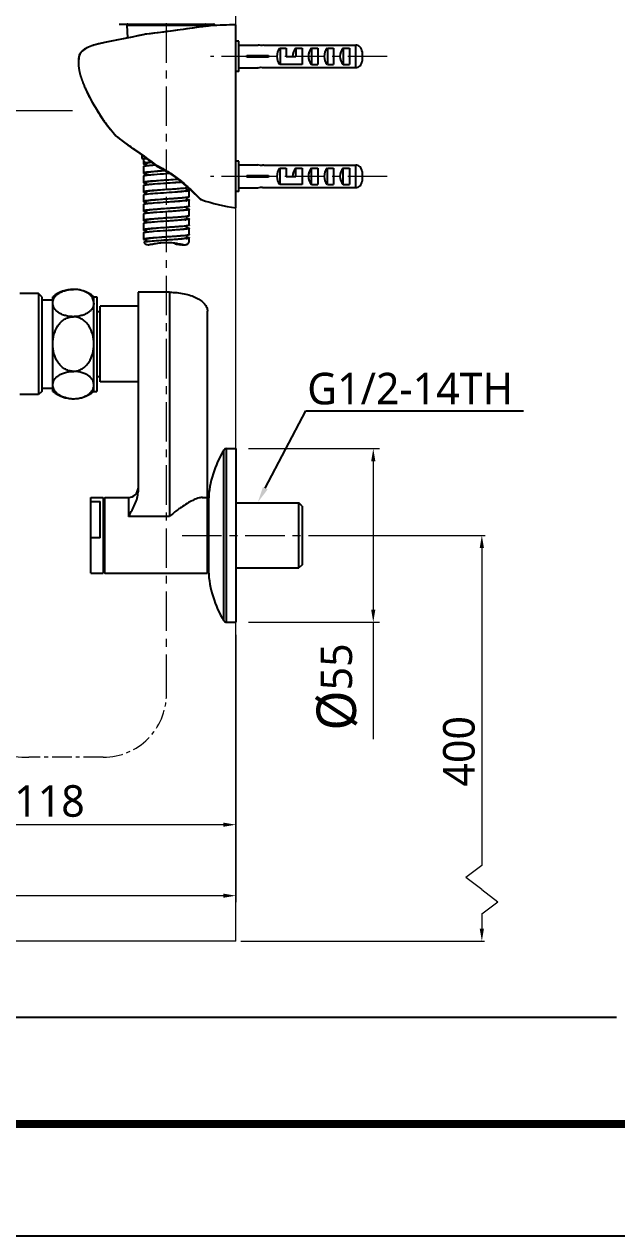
# Model space of a CAD drawing. Extents: x 0 to 1128, y 0 to 827.
# Drawn here: x 739 to 926.8, y 0 to 383.8 of the extents above; entities that cross this region are included whole.
import ezdxf
from ezdxf import colors
from ezdxf.entities.mleader import LeaderData, LeaderLine
from ezdxf.math import Vec2, Vec3

# ---------------------------------------------------------------- set-up
doc = ezdxf.new("R2010")
doc.units = 0
doc.header["$LTSCALE"] = 10
doc.header["$MEASUREMENT"] = 0
doc.header["$PDMODE"] = 3
doc.header["$PDSIZE"] = -10
doc.linetypes.add('CENTER', pattern=[2, 1.25, -0.25, 0.25, -0.25])
doc.linetypes.add('CENTER2', pattern=[28.575, 19.05, -3.175, 3.175, -3.175])
doc.layers.get('0').update_dxf_attribs({"linetype": 'CONTINUOUS'})
doc.layers.get('DEFPOINTS').update_dxf_attribs({"linetype": 'CONTINUOUS'})
doc.layers.add('Cneter', color=1, linetype='CENTER2', lineweight=13)
doc.layers.add('치수선', color=7, linetype='CONTINUOUS', lineweight=20)
doc.layers.add('DEF_LAYER_ASSEM_MEMBER', color=7, linetype='CONTINUOUS')
doc.layers.add('MEMBER', color=7, linetype='CONTINUOUS')
doc.styles.add('Daelim Dimension', font='')
doc.styles.get('Daelim Dimension').set_extended_font_data('NanumGothic')
doc.dimstyles.new('DEFAULT', dxfattribs={"dimscale": 2, "dimtxt": 2, "dimasz": 2, "dimexe": 0, "dimexo": 2, "dimgap": 1, "dimtad": 1, "dimdec": 1, "dimzin": 9, "dimdsep": 46, "dimtxsty": 'Daelim Dimension', "dimcen": 0.5, "dimclrd": 252, "dimclre": 252, "dimclrt": 3, "dimadec": 1, "dimazin": 0, "dimtfac": 1, "dimtdec": 1, "dimtix": 1, "dimtmove": 0, "dimatfit": 3, "dimfxl": 1, "dimtolj": 1, "dimtzin": 1, "dimlwd": 9, "dimlwe": 9, "dimarcsym": 0})

# ---------------------------------------------------------------- blocks, each defined once
blk = doc.blocks.new('*D2')
at = {"color": 5, "lineweight": 9, "ltscale": 0.5, "transparency": 16777216}
for p, q in [((810.11, 249.34), (851.67, 249.34)), ((849.67, 245.34), (849.67, 198.34)), ((810.11, 194.34), (851.67, 194.34)), ((849.67, 194.34), (849.67, 157.35))]:
    blk.add_line(p, q, dxfattribs=at)
at = {"color": 5, "ltscale": 0.5, "transparency": 16777216}
for points in [[(849, 245.34), (850.33, 245.34), (849.67, 249.34)], [(849, 198.34), (850.33, 198.34), (849.67, 194.34)]]:
    blk.add_solid(points, dxfattribs=at)
at = {"layer": 'DEFPOINTS', "color": 0, "ltscale": 0.5, "transparency": 16777216}
for p in [(806.11, 249.34), (806.11, 194.34), (849.67, 194.34)]:
    blk.add_point(p, dxfattribs=at)
at = {"color": 7, "ltscale": 0.5, "transparency": 16777216, "insert": (831.7, 173.84), "char_height": 10, "attachment_point": 2, "rotation": 90, "style": 'Daelim Dimension'}
blk.add_mtext('\\A1;{\\H1.25x;\\C256;Ø}55', dxfattribs=at)
blk = doc.blocks.new('*D3')
at = {"color": 5, "lineweight": 9, "ltscale": 0.5, "transparency": 16777216}
for p, q in [((806.11, 190.34), (806.11, 128.2)), ((687.99, 187.89), (687.99, 128.2)), ((802.11, 130.2), (691.99, 130.2))]:
    blk.add_line(p, q, dxfattribs=at)
at = {"color": 5, "ltscale": 0.5, "transparency": 16777216}
for points in [[(691.99, 130.87), (691.99, 129.54), (687.99, 130.2)], [(802.11, 130.87), (802.11, 129.54), (806.11, 130.2)]]:
    blk.add_solid(points, dxfattribs=at)
at = {"layer": 'DEFPOINTS', "color": 0, "ltscale": 0.5, "transparency": 16777216}
for p in [(687.99, 191.89), (806.11, 194.34), (687.99, 130.2)]:
    blk.add_point(p, dxfattribs=at)
at = {"color": 7, "ltscale": 0.5, "transparency": 16777216, "insert": (747.05, 137.65), "char_height": 10, "attachment_point": 5, "style": 'Daelim Dimension'}
blk.add_mtext('\\A1;118', dxfattribs=at)
blk = doc.blocks.new('*D4')
at = {"color": 5, "lineweight": 9, "ltscale": 0.5, "transparency": 16777216}
for p, q in [((806.11, 190.34), (806.11, 105.71)), ((630.61, 168.16), (630.61, 105.71)), ((802.11, 107.71), (634.61, 107.71))]:
    blk.add_line(p, q, dxfattribs=at)
at = {"color": 5, "ltscale": 0.5, "transparency": 16777216}
for points in [[(634.61, 108.38), (634.61, 107.05), (630.61, 107.71)], [(802.11, 108.38), (802.11, 107.05), (806.11, 107.71)]]:
    blk.add_solid(points, dxfattribs=at)
at = {"layer": 'DEFPOINTS', "color": 0, "ltscale": 0.5, "transparency": 16777216}
for p in [(806.11, 194.34), (630.61, 172.16), (630.61, 107.71)]:
    blk.add_point(p, dxfattribs=at)
at = {"color": 7, "ltscale": 0.5, "transparency": 16777216, "insert": (718.36, 115.1), "char_height": 10, "attachment_point": 5, "style": 'Daelim Dimension'}
blk.add_mtext('\\A1;175', dxfattribs=at)

msp = doc.modelspace()

# ---------------------------------------------------------------- linework, layer by layer
at = {"color": 5, "lineweight": 9, "ltscale": 0.5}
for p, q in [((754.36, 356.35), (566.52, 356.35)), ((829.11, 221.84), (885.08, 221.84)), ((884.08, 217.84), (884.08, 117.32)), ((884.08, 117.32), (878.97, 113.48)), ((884.08, 109.64), (878.97, 113.48)), ((884.08, 109.64), (889.18, 105.81)), ((884.08, 101.97), (889.18, 105.81)), ((884.08, 101.97), (884.08, 97.3)), ((807.69, 93.31), (884.94, 93.31))]:
    msp.add_line(p, q, dxfattribs=at)
at = {"color": 7, "linetype": 'Continuous'}
for p, q in [((743.61, 298.46), (737.61, 298.46)), ((743.61, 298.46), (743.61, 266.46)), ((744.61, 297.46), (743.61, 298.46)), ((744.61, 297.46), (744.61, 267.46)), ((744.61, 296.46), (748.11, 296.46)), ((748.11, 267.46), (748.11, 297.46)), ((761.11, 297.46), (762.11, 297.46)), ((761.11, 267.46), (761.11, 297.46)), ((762.11, 297.46), (762.11, 267.46)), ((785.11, 298.85), (775.11, 298.85)), ((775.11, 298.85), (775.11, 235.63)), ((762.11, 292.71), (763.11, 292.71)), ((775.11, 294.46), (763.11, 294.46)), ((763.11, 270.46), (763.11, 294.46)), ((797.11, 209.84), (797.11, 292.85)), ((762.11, 272.21), (763.11, 272.21)), ((775.11, 270.46), (763.11, 270.46)), ((743.61, 266.46), (737.61, 266.46)), ((744.61, 267.46), (743.61, 266.46)), ((744.61, 268.46), (748.11, 268.46)), ((761.11, 267.46), (762.11, 267.46)), ((803.16, 249.34), (806.11, 249.34)), ((806.11, 249.34), (806.11, 194.34)), ((760.11, 233.84), (764.11, 233.84)), ((760.11, 209.84), (760.11, 233.84)), ((760.11, 232.58), (763.11, 232.58)), ((763.11, 221.09), (763.11, 232.58)), ((764.11, 233.84), (764.11, 209.84)), ((764.11, 233.34), (764.61, 233.84)), ((764.61, 233.84), (772.11, 233.84)), ((764.61, 209.84), (764.61, 233.84)), ((795.47, 233.84), (797.11, 233.84)), ((797.11, 232.14), (797.45, 232.14)), ((797.45, 233.14), (797.45, 210.54)), ((806.11, 232.14), (826.11, 232.14)), ((827.11, 231.14), (826.11, 232.14)), ((826.11, 211.54), (826.11, 232.14)), ((827.11, 231.14), (827.11, 212.54)), ((772.11, 227.84), (772.22, 228.04)), ((763.11, 221.09), (760.11, 221.09)), ((797.11, 211.54), (797.45, 211.54)), ((806.11, 211.54), (826.11, 211.54)), ((827.11, 212.54), (826.11, 211.54)), ((760.11, 209.84), (764.11, 209.84)), ((764.11, 210.34), (764.61, 209.84)), ((764.61, 209.84), (797.11, 209.84)), ((803.16, 194.34), (806.11, 194.34))]:
    msp.add_line(p, q, dxfattribs=at)
at = {"color": 9, "linetype": 'Continuous'}
for p, q in [((785.11, 298.85), (785.11, 227.84)), ((802.31, 194.81), (802.31, 248.86)), ((803.16, 194.34), (803.16, 249.34)), ((772.11, 233.84), (772.11, 227.84)), ((785.11, 227.84), (772.11, 227.84))]:
    msp.add_line(p, q, dxfattribs=at)
at = {"color": 5}
msp.add_line((18.14, 69.28), (926.74, 69.28), dxfattribs=at)
at = {"ltscale": 0.5}
msp.add_lwpolyline([(0, 0), (1128.4, 0), (1128.4, 826.8), (0, 826.8)], close=True, dxfattribs=at)
at = {"color": 5, "linetype": 'ByBlock', "lineweight": 200, "const_width": 2.6}
msp.add_lwpolyline([(18.14, 35.4), (1110.14, 35.4), (1110.14, 807.6), (18.14, 807.6)], close=True, dxfattribs=at)
at = {"color": 7, "linetype": 'Continuous'}
for centre, radius, start, end in [((754.61, 289.52), 10.26, 50.7067, 129.2933), ((754.62, 289.71), 10.07, 82.1078, 90.0427), ((754.66, 290.03), 9.75, 81.8411, 82.0854), ((754.61, 275.4), 10.26, 230.7067, 309.2933), ((754.56, 274.89), 9.75, 261.8595, 262.0772), ((754.61, 275.29), 10.15, 262.1325, 270.01), ((830.47, 231.54), 33.07, 148.4038, 177.2264), ((803.16, 248.34), 1, 90, 148.4038), ((772.11, 236.84), 3, 270, 0), ((830.47, 212.14), 33.07, 182.7736, 211.5962), ((803.16, 195.34), 1, 211.5962, 270)]:
    msp.add_arc(centre, radius, start, end, dxfattribs=at)
for points, start_tangent, end_tangent in [([(748.11, 295.45), (748.2, 296.2), (748.48, 296.94), (748.96, 297.65), (749.67, 298.31), (750.6, 298.89), (751.77, 299.36), (753.13, 299.67), (754.61, 299.78)], (0, 1), (1, 0)), ([(761.11, 295.45), (761.04, 296.11), (760.82, 296.76), (760.45, 297.39), (759.92, 298), (759.21, 298.55), (758.32, 299.04), (756.04, 299.68)], (0, 1), (-0.989878, 0.14192)), ([(785.11, 298.85), (789.7, 298.4), (791.78, 297.84), (793.59, 297.1), (795.09, 296.19), (796.2, 295.15), (796.88, 294.02), (797.11, 292.85)], (1, 0), (-0.000056, -1)), ([(754.61, 291.12), (753.13, 291.23), (751.77, 291.54), (750.6, 292.01), (749.67, 292.59), (748.96, 293.26), (748.48, 293.97), (748.2, 294.7), (748.11, 295.45)], (-1, 0), (0, 1)), ([(761.11, 295.45), (761.02, 294.7), (760.74, 293.97), (760.25, 293.26), (759.55, 292.59), (758.62, 292.01), (757.45, 291.54), (756.09, 291.23), (754.61, 291.12)], (0, -1), (-1, 0)), ([(748.11, 282.46), (748.48, 285.43), (749.67, 288.18), (750.6, 289.35), (751.77, 290.29), (753.13, 290.9), (754.61, 291.12)], (0, 1), (1, 0)), ([(761.11, 282.46), (760.74, 285.43), (759.55, 288.18), (758.62, 289.35), (757.45, 290.29), (756.09, 290.9), (754.61, 291.12)], (0, 1), (-1, 0)), ([(754.61, 273.8), (753.13, 274.02), (751.77, 274.63), (750.6, 275.57), (749.67, 276.75), (748.48, 279.49), (748.11, 282.46)], (-1, 0), (0, 1)), ([(754.61, 273.8), (756.09, 274.02), (757.45, 274.63), (758.62, 275.57), (759.55, 276.75), (760.74, 279.49), (761.11, 282.46)], (1, 0), (0, 1)), ([(748.11, 269.47), (748.2, 270.22), (748.48, 270.96), (748.96, 271.67), (749.67, 272.33), (750.6, 272.91), (751.77, 273.38), (753.13, 273.69), (754.61, 273.8)], (0, 1), (1, 0)), ([(761.11, 269.47), (761.02, 270.22), (760.74, 270.96), (760.25, 271.67), (759.55, 272.33), (758.62, 272.91), (757.45, 273.38), (756.09, 273.69), (754.61, 273.8)], (0, 1), (-1, 0)), ([(753.18, 265.24), (750.9, 265.88), (750.01, 266.37), (749.3, 266.92), (748.77, 267.53), (748.4, 268.16), (748.18, 268.81), (748.11, 269.47)], (-0.989924, 0.141601), (0, 1)), ([(754.61, 265.14), (756.09, 265.25), (757.45, 265.56), (758.62, 266.03), (759.55, 266.61), (760.25, 267.28), (760.74, 267.99), (761.02, 268.72), (761.11, 269.47)], (1, 0), (0, 1)), ([(772.22, 228.04), (773.24, 229.85), (774.15, 231.71), (774.83, 233.63), (775.11, 235.63)], (0.499672, 0.866215), (0, 1)), ([(788.76, 230.71), (787.85, 230.06), (785.11, 227.84)], (-0.816719, -0.577036), (-0.755929, -0.654654)), ([(795.5, 233.84), (794.83, 233.78), (794.09, 233.6), (792.45, 232.94), (790.65, 231.96), (788.76, 230.71)], (-1, -0.000417), (-0.816719, -0.577036))]:
    msp.add_spline(points, degree=3, dxfattribs=dict(at, start_tangent=start_tangent, end_tangent=end_tangent))
at = {"color": 5, "ltscale": 0.5}
msp.add_solid([(883.41, 217.84), (884.74, 217.84), (884.08, 221.84)], dxfattribs=at)
at = {"color": 5, "lineweight": 9, "ltscale": 0.5}
msp.add_solid([(883.41, 97.3), (884.74, 97.3), (884.08, 93.3)], dxfattribs=at)
at = {"layer": 'Cneter', "color": 1, "linetype": 'CENTER', "lineweight": 5, "ltscale": 0.5}
msp.add_line((764.11, 151.57), (740.48, 151.57), dxfattribs=at)
for centre, radius, start, end in [((764.11, 171.57), 20, 270, 360), ((740.48, 191.57), 40, 220, 270)]:
    msp.add_arc(centre, radius, start, end, dxfattribs=at)
at = {"layer": 'DEF_LAYER_ASSEM_MEMBER', "color": 1, "linetype": 'CENTER', "lineweight": 5}
for p, q in [((784.11, 171.57), (784.11, 391.76)), ((854.11, 373.57), (798.11, 373.57)), ((854.11, 335.57), (798.11, 335.57)), ((789.11, 221.84), (835.11, 221.84))]:
    msp.add_line(p, q, dxfattribs=at)
at = {"layer": 'DEF_LAYER_ASSEM_MEMBER', "color": 7, "linetype": 'Continuous'}
for p, q in [((769.16, 383.76), (799.09, 383.76)), ((771.53, 383.44), (771.77, 379.41)), ((796.54, 383.12), (796.63, 383.13)), ((796.69, 383.44), (796.67, 383.14)), ((798.11, 383.29), (798.11, 383.22)), ((806.11, 325.57), (806.11, 383.57)), ((760.98, 377.11), (759.37, 376.48)), ((761.06, 377.13), (761.06, 377.13)), ((756.2, 371.99), (756.26, 370.6)), ((756.25, 370.64), (756.27, 370.53)), ((756.35, 369.84), (756.36, 369.73)), ((756.36, 369.73), (756.38, 369.6)), ((756.37, 369.71), (756.38, 369.62)), ((756.38, 369.6), (756.39, 369.57)), ((756.86, 367.45), (756.89, 367.35)), ((756.92, 367.25), (756.96, 367.15)), ((756.92, 367.25), (756.96, 367.15)), ((756.96, 367.15), (756.99, 367.04)), ((756.99, 367.04), (757.02, 366.94)), ((757.02, 366.94), (757.06, 366.84)), ((757.06, 366.84), (757.09, 366.73)), ((757.09, 366.74), (757.12, 366.63)), ((757.12, 366.63), (757.16, 366.53)), ((757.16, 366.53), (757.2, 366.42)), ((757.2, 366.42), (757.23, 366.32)), ((757.23, 366.32), (757.27, 366.21)), ((757.27, 366.22), (757.31, 366.11)), ((757.31, 366.11), (757.35, 366.01)), ((757.35, 366.01), (757.39, 365.9)), ((757.39, 365.9), (757.43, 365.8)), ((757.75, 364.97), (757.84, 364.77)), ((757.84, 364.77), (757.92, 364.56)), ((757.92, 364.56), (758.01, 364.36)), ((758.01, 364.36), (758.09, 364.16)), ((758.09, 364.16), (758.18, 363.96)), ((758.18, 363.96), (758.31, 363.66)), ((758.31, 363.66), (758.44, 363.37)), ((758.71, 362.78), (758.71, 362.77)), ((758.94, 362.31), (760.56, 359.09)), ((760.56, 359.09), (764.21, 353.25)), ((768.15, 348.33), (770.48, 346.47)), ((768.15, 348.33), (770.47, 346.48)), ((768.15, 348.33), (768.15, 348.33)), ((770.47, 346.48), (773.04, 344.62)), ((773.04, 344.62), (775.67, 342.76)), ((776.36, 342.26), (776.36, 341.26)), ((776.36, 341.26), (777.73, 341.26)), ((776.86, 341.26), (776.86, 339.61)), ((776.86, 338.61), (776.86, 336.61)), ((777.06, 340.41), (777.06, 339.81)), ((777.66, 339.61), (777.66, 338.83)), ((780.87, 338.88), (780.87, 338.88)), ((781.07, 338.76), (782.89, 337.84)), ((776.86, 335.61), (776.86, 333.61)), ((777.66, 336.61), (777.66, 335.83)), ((784.11, 336.36), (784.09, 336.35)), ((784.13, 336.36), (784.11, 336.36)), ((784.13, 334.36), (784.11, 334.36)), ((785.23, 336.44), (784.13, 336.36)), ((785.24, 336.43), (784.13, 336.36)), ((776.86, 332.61), (776.86, 330.61)), ((777.63, 332.83), (777.62, 332.83)), ((777.63, 330.83), (777.62, 330.83)), ((777.62, 330.38), (777.63, 330.38)), ((777.63, 330.38), (777.65, 330.38)), ((777.66, 333.61), (777.66, 332.83)), ((777.66, 330.61), (777.66, 329.83)), ((784.11, 333.36), (784.09, 333.35)), ((784.11, 330.36), (784.09, 330.35)), ((784.44, 333.38), (784.11, 333.36)), ((784.44, 331.38), (784.11, 331.36)), ((784.13, 330.36), (784.11, 330.36)), ((788.81, 333.82), (790.41, 332.47)), ((790.56, 331.11), (790.56, 331.88)), ((791.36, 329.11), (791.36, 331.11)), ((776.86, 329.61), (776.86, 327.6)), ((776.86, 326.61), (776.86, 324.61)), ((777.66, 327.6), (777.66, 326.83)), ((784.11, 327.36), (784.09, 327.35)), ((784.13, 328.36), (784.11, 328.36)), ((784.13, 327.36), (784.11, 327.36)), ((790.56, 328.11), (790.56, 328.88)), ((791.36, 326.11), (791.36, 328.11)), ((793.68, 329.47), (794.29, 328.88)), ((794.28, 328.88), (794.75, 328.42)), ((776.86, 323.61), (776.86, 321.61)), ((777.66, 324.61), (777.66, 323.83)), ((784.11, 324.36), (783.85, 324.34)), ((784.13, 325.36), (784.11, 325.36)), ((784.13, 324.36), (784.11, 324.36)), ((784.13, 322.36), (784.11, 322.36)), ((790.56, 325.11), (790.56, 325.88)), ((790.56, 322.11), (790.56, 322.88)), ((790.57, 325.33), (790.59, 325.33)), ((790.59, 325.33), (790.6, 325.33)), ((791.36, 323.11), (791.36, 325.11)), ((776.86, 320.61), (776.86, 318.61)), ((777.66, 321.61), (777.66, 320.83)), ((777.66, 318.61), (777.66, 317.83)), ((784.11, 321.36), (784.09, 321.35)), ((784.48, 321.38), (784.11, 321.36)), ((784.13, 319.36), (784.11, 319.36)), ((790.56, 319.11), (790.56, 319.88)), ((791.36, 320.11), (791.36, 322.11)), ((791.36, 317.11), (791.36, 319.11)), ((776.86, 317.61), (776.86, 315.61)), ((776.86, 315.61), (776.89, 315.56)), ((776.89, 315.56), (777.66, 315.56)), ((777.66, 315.61), (777.66, 315.29)), ((784.11, 318.36), (784.09, 318.35)), ((784.13, 318.36), (784.11, 318.36)), ((784.13, 316.36), (784.11, 316.36)), ((790.55, 316.33), (790.57, 316.33)), ((790.56, 316.11), (790.56, 316.88)), ((791.36, 315.29), (791.36, 316.11)), ((788.83, 313.93), (789.03, 313.94)), ((788.9, 313.94), (788.83, 313.93)), ((788.9, 313.92), (789.93, 313.92)), ((789.03, 313.94), (789.25, 313.94))]:
    msp.add_line(p, q, dxfattribs=at)
at = {"layer": 'DEF_LAYER_ASSEM_MEMBER', "color": 9, "linetype": 'Continuous'}
for p, q in [((771.53, 383.44), (796.69, 383.44)), ((777.26, 380.55), (777.2, 380.54)), ((777.26, 380.55), (777.21, 380.54)), ((777.26, 380.55), (777.31, 380.56)), ((777.3, 380.55), (777.26, 380.55)), ((796.63, 383.13), (796.55, 383.12)), ((760.99, 377.11), (760.98, 377.11)), ((760.99, 377.11), (761.06, 377.13)), ((761.06, 377.12), (760.99, 377.11)), ((760.51, 359.2), (760.57, 359.08)), ((768.09, 348.44), (768.06, 348.42)), ((780.97, 339.01), (781.04, 338.95)), ((783.98, 337.43), (784.02, 337.4)), ((790.8, 332.36), (790.81, 332.34)), ((791.03, 332.15), (791.07, 332.11)), ((794.75, 328.58), (794.85, 328.48)), ((794.85, 328.48), (795.13, 328.19))]:
    msp.add_line(p, q, dxfattribs=at)
at = {"layer": 'DEF_LAYER_ASSEM_MEMBER', "color": 7, "linetype": 'Continuous'}
for points in [[(777.21, 380.54), (775.37, 380.15), (773.24, 379.71), (771.04, 379.26), (768.81, 378.83), (766.62, 378.39), (764.55, 377.95), (762.64, 377.52), (761.06, 377.13)], [(793.09, 382.63), (791.4, 382.39), (789.52, 382.12), (787.5, 381.84), (785.39, 381.55), (783.24, 381.27), (781.13, 381.01), (779.08, 380.76), (777.31, 380.56)], [(796.54, 383.12), (795.72, 383.01), (793.09, 382.63)], [(760.98, 377.11), (759.38, 376.48), (758.21, 375.87), (757.39, 375.25), (756.84, 374.61), (756.51, 373.93), (756.3, 373.07), (756.2, 371.99)], [(771.77, 379.41), (771.02, 379.26), (768.79, 378.82), (766.61, 378.38), (764.53, 377.95), (762.63, 377.52), (761.06, 377.13)], [(756.27, 370.53), (756.28, 370.42), (756.29, 370.32)], [(756.29, 370.32), (756.29, 370.25), (756.3, 370.17), (756.32, 370.07), (756.33, 369.97), (756.35, 369.84)], [(756.38, 369.62), (756.39, 369.56), (756.4, 369.48), (756.41, 369.4), (756.42, 369.32), (756.44, 369.24), (756.45, 369.15), (756.47, 369.07), (756.49, 368.98), (756.5, 368.89), (756.52, 368.8)], [(756.39, 369.56), (756.4, 369.48), (756.41, 369.4), (756.42, 369.32), (756.44, 369.24), (756.45, 369.15), (756.47, 369.07), (756.49, 368.98), (756.5, 368.89), (756.52, 368.8), (756.54, 368.71)], [(756.54, 368.71), (756.56, 368.62), (756.58, 368.53), (756.6, 368.43), (756.63, 368.34), (756.65, 368.24), (756.67, 368.15), (756.7, 368.05), (756.72, 367.95), (756.75, 367.85), (756.78, 367.75), (756.8, 367.65), (756.83, 367.55), (756.86, 367.45)], [(756.54, 368.71), (756.56, 368.62), (756.58, 368.53), (756.6, 368.43), (756.63, 368.34), (756.65, 368.24), (756.67, 368.14), (756.7, 368.05), (756.72, 367.95), (756.75, 367.85), (756.78, 367.75), (756.8, 367.65), (756.83, 367.55)], [(756.86, 367.45), (756.89, 367.35), (756.92, 367.25)], [(757.43, 365.8), (757.47, 365.69), (757.51, 365.59), (757.55, 365.49), (757.59, 365.38), (757.63, 365.28), (757.67, 365.18), (757.75, 364.97)], [(758.44, 363.37), (758.48, 363.28), (758.71, 362.77)], [(758.71, 362.78), (760.55, 359.12), (764.2, 353.26), (768.06, 348.42)], [(775.67, 342.76), (778.32, 340.83), (780.87, 338.88)], [(782.89, 337.84), (784.84, 336.69), (786.9, 335.3), (788.81, 333.82)], [(790.41, 332.47), (791.73, 331.29), (792.82, 330.28), (793.68, 329.47)], [(790.99, 331.96), (791.74, 331.29), (792.82, 330.28), (793.68, 329.47)]]:
    msp.add_lwpolyline(points, dxfattribs=at)
for centre, radius, start, end in [((771.83, 383.46), 0.3, 89.9999, 183.5), ((777.42, 379.56), 1, 99.2897, 102.2867), ((777.42, 379.57), 0.998, 96.3232, 99.2898), ((796.39, 383.46), 0.3, 356.5, 90.0001), ((808.89, 188.42), 195.1, 93.1676, 93.6036), ((809.11, 185.61), 197.98, 90.8684, 93.1852), ((761.31, 376.16), 0.999, 104.4054, 109.1084), ((768.81, 349.09), 0.998, 221.6887, 222.1548), ((768.81, 349.09), 1, 222.1589, 229.0488), ((778.76, 331.95), 7.96, 99.0626, 99.6666), ((779.05, 330.11), 9.83, 98.4568, 99.0618), ((779.16, 349.84), 10.57, 261.2832, 261.5993), ((779.3, 328.45), 11.49, 98.2124, 98.4657), ((779.3, 350.75), 11.49, 261.5966, 261.7138), ((779.44, 327.46), 12.5, 98.0397, 98.2134), ((781.49, 339.66), 0.999, 231.7841, 238.0189), ((781.5, 339.67), 1.01, 238.0125, 244.7109), ((778.37, 331.2), 5.67, 99.5762, 101.2351), ((778.73, 329.13), 7.78, 99.2328, 99.6405), ((778.98, 327.57), 9.35, 98.5827, 99.2251), ((779.3, 325.46), 11.49, 98.1202, 98.588), ((779.21, 347.14), 10.87, 261.4187, 261.5835), ((780.02, 320.3), 16.7, 97.0092, 98.0601), ((778.78, 322.83), 8.08, 99.0003, 99.6382), ((778.76, 325.91), 7.99, 99.2597, 99.4219), ((778.84, 325.43), 8.49, 99.0732, 99.2594), ((779.05, 324.13), 9.8, 98.4665, 99.0633), ((779.08, 320.93), 10, 98.4134, 99.0013), ((779.24, 344.34), 11.07, 261.4414, 261.6679), ((779.33, 322.26), 11.69, 98.1338, 98.4736), ((779.39, 318.84), 12.12, 98.0629, 98.3475), ((788.07, 348.43), 17.73, 277.1258, 277.4934), ((789, 320.53), 10.92, 81.4347, 81.5892), ((777.88, 324.63), 3.2, 101.603, 103.4608), ((778.72, 320.16), 7.75, 99.1884, 99.7112), ((779, 318.45), 9.47, 98.5481, 99.184), ((779.46, 317.39), 12.57, 97.6838, 98.5363), ((779.36, 316.07), 11.88, 97.9684, 98.5493), ((779.26, 338.48), 11.21, 261.5231, 261.6526), ((779.66, 313.92), 14.05, 97.7052, 97.9767), ((788.34, 343.4), 15.68, 277.4633, 277.7055), ((788.96, 317.23), 11.21, 81.5231, 81.6526), ((795.45, 329.14), 1, 225.5674, 251.2045), ((814.49, 385.11), 60.12, 251.2167, 261.9862), ((778.07, 320.72), 4.13, 101.3797, 101.7057), ((778.35, 319.28), 5.59, 99.5985, 101.3091), ((778.72, 317.17), 7.74, 99.2399, 99.6662), ((778.98, 315.59), 9.33, 98.5877, 99.2325), ((779.3, 313.45), 11.5, 98.1059, 98.5925), ((779.21, 335.18), 10.92, 261.4347, 261.5892), ((779.88, 309.36), 15.63, 97.0964, 98.0791), ((778.66, 314.55), 7.35, 99.4484, 99.738), ((778.73, 311.09), 7.82, 99.1459, 99.698), ((778.79, 313.77), 8.14, 99.1344, 99.4479), ((779.02, 312.31), 9.62, 98.5124, 99.1257), ((779.02, 309.33), 9.59, 98.5164, 99.1426), ((779.22, 332.25), 10.98, 261.4233, 261.6355), ((779.31, 310.38), 11.57, 98.1481, 98.5193), ((779.39, 306.83), 12.12, 97.8905, 98.5155), ((779.3, 309.45), 11.5, 98.2108, 98.4661), ((787.88, 340.91), 19.22, 276.5826, 277.5445), ((788.29, 334.79), 16.07, 277.4505, 277.6047), ((788.98, 308.33), 11.11, 81.4935, 81.6301), ((789.01, 311.57), 10.87, 81.4053, 81.5978), ((778.52, 309.38), 6.51, 99.5319, 100.4081), ((778.75, 307.96), 7.94, 99.1946, 99.5487), ((779, 306.47), 9.46, 98.5565, 99.1862), ((779.3, 304.46), 11.48, 98.1495, 98.5629), ((779.27, 329.53), 11.27, 261.5381, 261.6653), ((780.11, 297.56), 17.44, 96.8782, 97.8104), ((781.11, 289.37), 25.69, 96.2181, 96.8912), ((781.57, 294.61), 21.47, 97.1136, 97.4), ((788.57, 329.68), 13.94, 277.5492, 278.1832), ((789.06, 326.27), 10.5, 278.1774, 278.9691), ((788.95, 305.15), 11.3, 81.4878, 81.7339), ((793.19, 208.46), 105.89, 93.3157, 93.492), ((780.5, 264.66), 49.89, 82.2071, 82.824), ((783.32, 290.68), 23.93, 80.9432, 81.6989), ((776.9, 441.18), 127.42, 274.5745, 274.83), ((782.94, 288.24), 26.4, 80.4345, 80.9459), ((781.98, 282.62), 32.1, 79.9517, 80.4255), ((794.15, 341.67), 28.12, 258.664, 259.3162), ((790.7, 325.5), 11.65, 260.907, 261.2485), ((784.89, 352.76), 39.03, 275.9054, 276.2552), ((789.93, 316.41), 2.49, 269.9953, 271.5865)]:
    msp.add_arc(centre, radius, start, end, dxfattribs=at)
at = {"layer": 'DEF_LAYER_ASSEM_MEMBER', "color": 9, "linetype": 'Continuous'}
for centre, radius, start, end in [((768.05, 371.87), 11.86, 185.9265, 186.1389), ((814.25, 388.68), 61.3, 208.8775, 215.0035), ((809.9, 385.68), 56.01, 215.0425, 215.7055), ((805.97, 382.87), 51.19, 221.4721, 222.2674), ((768.38, 348.52), 0.307, 195.7528, 197.0773), ((785.87, 369.22), 27.36, 229.444, 229.6858), ((765.33, 304.89), 37.51, 65.0707, 65.2265), ((766.01, 306.33), 35.91, 59.9769, 65.0939), ((767.11, 308.31), 33.65, 59.6531, 59.8206), ((748.8, 285.43), 62.97, 48.5286, 48.7846), ((747.79, 284.28), 64.5, 48.397, 48.5291), ((746.81, 283.18), 65.97, 48.1889, 48.3967), ((745.67, 281.9), 67.69, 48.0501, 48.1735), ((744.83, 280.97), 68.95, 47.9299, 48.0501), ((743.54, 279.55), 70.86, 47.699, 47.8842), ((685.34, 219.81), 154.27, 44.8315, 45.0608)]:
    msp.add_arc(centre, radius, start, end, dxfattribs=at)
at = {"layer": 'DEF_LAYER_ASSEM_MEMBER', "color": 7, "linetype": 'Continuous'}
for points, start_tangent, end_tangent in [([(799.38, 383.84), (799.09, 383.76)], (-0.826364, -0.563136), (-1, 0.000005)), ([(777.07, 339.72), (776.91, 339.66), (776.86, 339.61)], (-0.964916, -0.26256), (0.000818, -1)), ([(776.86, 339.61), (776.9, 339.55), (777.04, 339.5), (777.26, 339.45), (777.56, 339.39)], (0.000818, -1), (0.988441, -0.151605)), ([(777.59, 338.82), (777.27, 338.77), (777.04, 338.71), (776.91, 338.66), (776.86, 338.61)], (-0.988791, -0.149307), (0.00111, -0.999999)), ([(777.23, 339.76), (777.07, 339.72)], (-0.978827, -0.204687), (-0.964916, -0.26256)), ([(777.42, 339.79), (777.23, 339.76)], (-0.985772, -0.16809), (-0.978827, -0.204687)), ([(780.55, 339.11), (778.83, 338.97), (777.59, 338.82)], (-0.997157, -0.075347), (-0.988791, -0.149307)), ([(779.42, 339.97), (778.67, 339.88), (778.12, 339.79), (777.77, 339.7), (777.69, 339.65), (777.66, 339.61)], (-0.994249, -0.107095), (-0.001477, -0.999999)), ([(779.37, 340.01), (778.88, 339.97), (777.69, 339.84)], (-0.996229, -0.086768), (-0.990169, -0.139877)), ([(776.9, 336.66), (776.88, 336.64), (776.86, 336.61)], (-0.846072, -0.533068), (0.000335, -1)), ([(776.86, 336.61), (776.91, 336.55), (777.04, 336.5), (777.27, 336.44), (777.59, 336.39)], (0.000335, -1), (0.988803, -0.149227)), ([(777.6, 335.82), (777.28, 335.77), (777.05, 335.71), (776.91, 335.66), (776.86, 335.61)], (-0.989074, -0.14742), (-0.001522, -0.999999)), ([(777.26, 336.77), (777.03, 336.71), (776.9, 336.66)], (-0.980601, -0.196017), (-0.846072, -0.533068)), ([(784.09, 336.35), (780.27, 336.09), (778.73, 335.96), (777.6, 335.82)], (-0.997838, -0.065715), (-0.989074, -0.14742)), ([(783.76, 337.33), (781.4, 337.15), (780.35, 337.06), (779.43, 336.97), (778.67, 336.88), (778.12, 336.79), (777.77, 336.7), (777.69, 336.65), (777.66, 336.61)], (-0.997263, -0.073932), (0.001477, -0.999999)), ([(784.11, 334.36), (781.64, 334.17), (780.53, 334.07), (779.55, 333.98), (778.75, 333.89), (778.15, 333.79), (777.78, 333.7), (777.69, 333.65), (777.66, 333.61)], (-0.997271, -0.073824), (-0.000744, -1)), ([(784.11, 334.36), (780.34, 334.09), (778.81, 333.96), (777.67, 333.83)], (-0.997838, -0.065715), (-0.989931, -0.14155)), ([(783.76, 337.33), (780.46, 337.1), (777.98, 336.87)], (-0.997833, -0.065793), (-0.992484, -0.122371)), ([(787.81, 334.61), (786.95, 334.55), (784.13, 334.36)], (-0.99708, -0.076365), (-0.997838, -0.065715)), ([(777.05, 333.71), (776.91, 333.66), (776.86, 333.61)], (-0.96068, -0.277658), (-0.001522, -0.999999)), ([(776.86, 333.61), (776.91, 333.55), (777.04, 333.5), (777.27, 333.44), (777.59, 333.39)], (-0.001522, -0.999999), (0.98886, -0.148848)), ([(777.62, 332.83), (777.29, 332.77), (777.05, 332.72), (776.91, 332.66), (776.86, 332.61)], (-0.989211, -0.146495), (0, -1)), ([(777.07, 330.72), (776.91, 330.66), (776.86, 330.61)], (-0.963895, -0.266282), (0, -1)), ([(776.86, 330.61), (776.91, 330.55), (777.05, 330.49), (777.29, 330.44), (777.62, 330.38)], (0, -1), (0.989211, -0.146495)), ([(777.45, 333.8), (777.33, 333.78), (777.05, 333.71)], (-0.986508, -0.163715), (-0.96068, -0.277658)), ([(777.43, 330.79), (777.32, 330.78), (777.07, 330.72)], (-0.985851, -0.167623), (-0.963895, -0.266282)), ([(784.09, 333.35), (780.29, 333.09), (778.76, 332.96), (777.63, 332.83)], (-0.997838, -0.065716), (-0.989399, -0.145224)), ([(784.11, 331.36), (781.64, 331.17), (780.53, 331.07), (779.55, 330.98), (778.75, 330.89), (778.15, 330.79), (777.78, 330.7), (777.69, 330.65), (777.66, 330.61)], (-0.997271, -0.073823), (0, -1)), ([(784.11, 331.36), (780.36, 331.1), (778.83, 330.97), (777.69, 330.84)], (-0.997838, -0.065715), (-0.990108, -0.140307)), ([(784.09, 330.35), (780.43, 330.1), (777.78, 329.85)], (-0.997838, -0.065715), (-0.990965, -0.13412)), ([(788.9, 333.76), (787.91, 333.66), (784.13, 333.36)], (-0.99393, -0.110011), (-0.997271, -0.073824)), ([(789.98, 330.9), (788.99, 330.76), (787.61, 330.63), (784.13, 330.36)], (-0.984491, -0.175436), (-0.997271, -0.073825)), ([(790.27, 330.84), (787.65, 330.6), (784.13, 330.36)], (-0.992265, -0.124135), (-0.997838, -0.065715)), ([(788.95, 333.7), (787.96, 333.62), (784.44, 333.38)], (-0.996105, -0.088176), (-0.997834, -0.065786)), ([(791.02, 331.96), (790.05, 331.81), (788.53, 331.67), (786.6, 331.52), (784.44, 331.38)], (-0.976835, -0.213994), (-0.997834, -0.065786)), ([(790.56, 331.11), (790.52, 331.05), (790.41, 331), (789.98, 330.9)], (-0.001477, -0.999999), (-0.984491, -0.175436)), ([(791.36, 331.11), (791.3, 331.04), (791.11, 330.98), (790.81, 330.92), (790.39, 330.85)], (0.00076, -1), (-0.991448, -0.130499)), ([(790.63, 331.32), (790.95, 331.27), (791.17, 331.21), (791.31, 331.16), (791.36, 331.11)], (0.988845, -0.14895), (0.00076, -1)), ([(777.59, 329.82), (777.27, 329.77), (777.04, 329.71), (776.91, 329.66), (776.86, 329.61)], (-0.98886, -0.148848), (0.001517, -0.999999)), ([(777.14, 327.74), (776.93, 327.67), (776.86, 327.6)], (-0.972243, -0.233975), (0.001517, -0.999999)), ([(776.86, 327.6), (776.91, 327.55), (777.05, 327.5), (777.28, 327.44), (777.6, 327.39)], (0.001517, -0.999999), (0.989074, -0.147421)), ([(777.58, 326.82), (777.27, 326.77), (777.04, 326.71), (776.91, 326.66), (776.86, 326.61)], (-0.988756, -0.149537), (0.00076, -1)), ([(777.42, 327.79), (777.24, 327.76)], (-0.985648, -0.168812), (-0.979318, -0.202329)), ([(784.09, 327.35), (780.25, 327.09), (778.71, 326.95), (777.58, 326.82)], (-0.997838, -0.065715), (-0.988756, -0.149537)), ([(784.11, 328.36), (781.64, 328.17), (780.53, 328.07), (779.55, 327.98), (778.75, 327.89), (778.15, 327.79), (777.78, 327.7), (777.69, 327.65), (777.66, 327.6)], (-0.997271, -0.073824), (0.00074, -1)), ([(784.11, 328.36), (780.44, 328.1), (777.78, 327.85)], (-0.997838, -0.065715), (-0.990965, -0.13412)), ([(791.36, 329.11), (791.32, 329.06), (791.22, 329.01), (790.81, 328.92), (790.14, 328.82), (789.24, 328.73), (788.15, 328.64), (786.9, 328.54), (785.54, 328.45), (784.13, 328.36)], (0.00076, -1), (-0.997838, -0.065715)), ([(790.38, 327.85), (787.73, 327.6), (784.13, 327.36)], (-0.991523, -0.129928), (-0.997838, -0.065715)), ([(790.2, 327.95), (789.32, 327.8), (787.97, 327.66), (786.29, 327.52), (784.42, 327.38)], (-0.97533, -0.220751), (-0.997265, -0.073908)), ([(790.56, 328.11), (790.47, 328.03), (790.2, 327.95)], (0.00074, -1), (-0.97533, -0.220751)), ([(791.36, 328.11), (791.3, 328.04), (791.13, 327.98), (790.84, 327.92), (790.44, 327.86)], (0.001517, -0.999999), (-0.990965, -0.13412)), ([(790.61, 328.32), (790.94, 328.27), (791.17, 328.21), (791.31, 328.16), (791.36, 328.11)], (0.989074, -0.147421), (0.001517, -0.999999)), ([(777.04, 324.71), (776.91, 324.66), (776.86, 324.61)], (-0.959241, -0.282588), (0.00076, -1)), ([(776.86, 324.61), (776.91, 324.55), (777.04, 324.5), (777.27, 324.44), (777.59, 324.39)], (0.00076, -1), (0.988845, -0.14895)), ([(777.59, 323.82), (777.28, 323.77), (777.05, 323.71), (776.91, 323.66), (776.86, 323.61)], (-0.988923, -0.148431), (-0.001253, -0.999999)), ([(777.23, 324.76), (777.18, 324.75), (777.04, 324.71)], (-0.979194, -0.202926), (-0.959241, -0.282588)), ([(783.85, 324.34), (780.16, 324.08), (778.68, 323.95), (777.59, 323.82)], (-0.997836, -0.065758), (-0.988923, -0.148431)), ([(784.11, 325.36), (781.64, 325.17), (780.53, 325.07), (779.55, 324.98), (778.75, 324.89), (778.15, 324.79), (777.78, 324.7), (777.69, 324.65), (777.66, 324.61)], (-0.997271, -0.073824), (-0.001477, -0.999999)), ([(784.11, 322.36), (781.64, 322.17), (780.53, 322.07), (779.55, 321.98), (778.75, 321.89), (778.15, 321.79), (777.78, 321.7), (777.69, 321.65), (777.66, 321.61)], (-0.997271, -0.073823), (0.001204, -0.999999)), ([(784.11, 322.36), (780.34, 322.09), (778.81, 321.96), (777.67, 321.83)], (-0.997838, -0.065716), (-0.989894, -0.14181)), ([(784.11, 325.36), (780.58, 325.11), (777.94, 324.87)], (-0.997838, -0.065715), (-0.992265, -0.124135)), ([(791.36, 326.11), (791.32, 326.06), (791.22, 326.01), (790.81, 325.92), (790.14, 325.82), (789.24, 325.73), (788.15, 325.64), (786.9, 325.54), (785.54, 325.45), (784.13, 325.36)], (0.001517, -0.999999), (-0.997838, -0.065715)), ([(790.35, 324.98), (789.5, 324.83), (788.07, 324.67), (786.21, 324.51), (784.13, 324.36)], (-0.958966, -0.28352), (-0.997271, -0.073824)), ([(790.4, 324.86), (787.75, 324.61), (784.13, 324.36)], (-0.99136, -0.131169), (-0.997838, -0.065716)), ([(791.36, 323.11), (791.32, 323.06), (791.22, 323.01), (790.81, 322.92), (790.14, 322.82), (789.24, 322.73), (788.15, 322.64), (786.9, 322.54), (785.54, 322.45), (784.13, 322.36)], (0, -1), (-0.997838, -0.065716)), ([(790.56, 325.11), (790.51, 325.04), (790.35, 324.98)], (0, -1), (-0.958966, -0.28352)), ([(791.15, 324.99), (791.01, 324.96), (790.4, 324.86)], (-0.963758, -0.26678), (-0.99136, -0.131169)), ([(790.6, 325.33), (790.93, 325.27), (791.17, 325.22), (791.31, 325.16), (791.36, 325.11)], (0.989215, -0.146472), (0, -1)), ([(791.36, 325.11), (791.31, 325.05), (791.15, 324.99)], (0, -1), (-0.963758, -0.26678)), ([(776.96, 321.68), (776.91, 321.66), (776.86, 321.61)], (-0.927991, -0.372603), (-0.001365, -0.999999)), ([(776.86, 321.61), (776.91, 321.55), (777.04, 321.5), (777.27, 321.44), (777.59, 321.39)], (-0.001365, -0.999999), (0.988813, -0.149157)), ([(777.61, 320.82), (777.28, 320.77), (777.05, 320.71), (776.91, 320.66), (776.86, 320.61)], (-0.989098, -0.147261), (0.000813, -1)), ([(777.11, 318.73), (776.92, 318.67), (776.86, 318.61)], (-0.969878, -0.243593), (0.001402, -0.999999)), ([(776.86, 318.61), (776.91, 318.55), (777.05, 318.5), (777.28, 318.44), (777.61, 318.39)], (0.001402, -0.999999), (0.989113, -0.14716)), ([(777.41, 321.79), (777.27, 321.77), (776.96, 321.68)], (-0.985585, -0.169184), (-0.927991, -0.372603)), ([(777.23, 318.76), (777.11, 318.73)], (-0.979125, -0.203259), (-0.969878, -0.243593)), ([(777.42, 318.79), (777.23, 318.76)], (-0.985684, -0.168601), (-0.979125, -0.203259)), ([(784.09, 321.35), (780.32, 321.09), (778.79, 320.96), (777.66, 320.83)], (-0.997838, -0.065715), (-0.989744, -0.142851)), ([(784.11, 319.36), (781.64, 319.17), (780.53, 319.07), (779.55, 318.98), (778.75, 318.89), (778.15, 318.79), (777.78, 318.7), (777.69, 318.65), (777.66, 318.61)], (-0.997271, -0.073824), (-0.000728, -1)), ([(784.11, 319.36), (780.39, 319.1), (778.87, 318.97), (777.73, 318.84)], (-0.997838, -0.065715), (-0.990502, -0.1375)), ([(791.36, 320.11), (791.32, 320.06), (791.22, 320.01), (790.81, 319.92), (790.14, 319.82), (789.24, 319.73), (788.15, 319.64), (786.9, 319.54), (785.54, 319.45), (784.13, 319.36)], (-0.000463, -1), (-0.997838, -0.065715)), ([(790.36, 318.99), (790.01, 318.91), (789.51, 318.83), (788.08, 318.67), (786.22, 318.51), (784.13, 318.36)], (-0.957769, -0.28754), (-0.997271, -0.073824)), ([(790.37, 318.85), (787.73, 318.6), (784.13, 318.36)], (-0.991555, -0.129684), (-0.997838, -0.065715)), ([(790.18, 321.94), (789.27, 321.8), (787.92, 321.66), (786.24, 321.52), (784.37, 321.37)], (-0.977067, -0.21293), (-0.997267, -0.073885)), ([(790.08, 321.82), (787.65, 321.6), (784.48, 321.38)], (-0.993308, -0.115492), (-0.997833, -0.0658)), ([(790.56, 322.11), (790.46, 322.02), (790.18, 321.94)], (0.000274, -1), (-0.977067, -0.21293)), ([(790.56, 319.11), (790.51, 319.05), (790.36, 318.99)], (-0.000869, -1), (-0.957769, -0.28754)), ([(791.36, 322.11), (791.3, 322.04), (791.12, 321.98), (790.82, 321.92), (790.4, 321.86)], (-0.000901, -1), (-0.991301, -0.131615)), ([(791.36, 319.11), (791.3, 319.04), (791.12, 318.98), (790.82, 318.92), (790.42, 318.86)], (0.001459, -0.999999), (-0.991203, -0.132354)), ([(790.62, 319.32), (790.94, 319.27), (791.17, 319.21), (791.31, 319.16), (791.36, 319.11)], (0.988998, -0.147931), (0.001459, -0.999999)), ([(790.63, 322.32), (790.95, 322.27), (791.18, 322.21), (791.31, 322.16), (791.36, 322.11)], (0.988767, -0.149464), (-0.000901, -1)), ([(777.58, 317.82), (777.27, 317.77), (777.04, 317.71), (776.91, 317.66), (776.86, 317.61)], (-0.988766, -0.14947), (0.000453, -1)), ([(776.93, 315.67), (776.9, 315.65), (776.86, 315.61)], (-0.900431, -0.434998), (-0.001874, -0.999998)), ([(777.34, 315.78), (777.2, 315.75), (776.93, 315.67)], (-0.983482, -0.181008), (-0.900431, -0.434998)), ([(777.74, 314.84), (777.28, 314.77), (776.99, 314.69)], (-0.990645, -0.136463), (-0.942916, -0.333032)), ([(776.99, 314.69), (777.14, 314.43)], (0.404029, -0.914746), (0.597282, -0.802031)), ([(784.09, 318.35), (780.25, 318.09), (778.71, 317.95), (777.58, 317.82)], (-0.997838, -0.065715), (-0.988766, -0.14947)), ([(778.81, 315.89), (778.31, 315.82), (777.95, 315.75), (777.73, 315.68), (777.66, 315.61)], (-0.991664, -0.128853), (-0.001699, -0.999999)), ([(777.66, 315.29), (777.74, 314.84)], (0.000071, -1), (0.342262, -0.939605)), ([(778.1, 315.89), (777.99, 315.88), (777.67, 315.83)], (-0.993164, -0.116724), (-0.989888, -0.141851)), ([(778.9, 315.97), (778.68, 315.95), (778.1, 315.89)], (-0.99554, -0.094345), (-0.993164, -0.116724)), ([(784.11, 315.36), (780.88, 315.13), (778.32, 314.91)], (-0.997838, -0.065716), (-0.994079, -0.108656)), ([(784.11, 316.36), (782.66, 316.26), (778.9, 315.97)], (-0.997838, -0.065715), (-0.99554, -0.094345)), ([(784.11, 316.36), (781.2, 316.13), (778.91, 315.91)], (-0.997271, -0.073825), (-0.992295, -0.123895)), ([(790.21, 315.95), (789.28, 315.8), (787.86, 315.65), (786.08, 315.5), (784.11, 315.36)], (-0.974802, -0.223072), (-0.997271, -0.073824)), ([(790.4, 315.86), (787.75, 315.61), (784.11, 315.36)], (-0.9913, -0.13162), (-0.997838, -0.065716)), ([(791.36, 317.11), (791.32, 317.06), (791.22, 317.01), (790.81, 316.92), (790.14, 316.82), (789.24, 316.73), (788.15, 316.64), (786.9, 316.54), (785.54, 316.45), (784.13, 316.36)], (0.001243, -0.999999), (-0.997838, -0.065715)), ([(790.53, 316.06), (790.41, 316), (790.21, 315.95)], (-0.808416, -0.588611), (-0.974802, -0.223072)), ([(790.26, 313.94), (790.75, 314.12), (791.09, 314.45), (791.36, 315.29)], (0.986741, 0.162304), (0.000003, 1)), ([(790.56, 316.11), (790.53, 316.06)], (0.000787, -1), (-0.808416, -0.588611)), ([(790.62, 316.32), (790.94, 316.27), (791.17, 316.21), (791.31, 316.16), (791.36, 316.11)], (0.98898, -0.148052), (-0.001291, -0.999999)), ([(791.36, 316.11), (791.32, 316.05), (791.19, 316), (790.99, 315.95), (790.7, 315.9)], (-0.001291, -0.999999), (-0.987718, -0.156244)), ([(777.14, 314.43), (777.6, 314.05), (778.29, 313.92)], (0.597282, -0.802031), (0.999987, -0.005134)), ([(778.29, 313.92), (778.53, 313.93)], (0.999987, -0.005134), (0.99714, 0.075571)), ([(778.53, 313.93), (779.33, 314.05), (780.23, 314.22), (782.3, 314.55), (784.57, 314.64), (786.79, 314.44)], (0.99714, 0.075571), (0.988854, -0.148889)), ([(786.78, 314.36), (784.55, 314.55), (782.27, 314.46), (780.21, 314.15), (779.31, 313.99), (778.54, 313.92)], (-0.98954, 0.144261), (-0.999999, 0.001315)), ([(786.79, 314.44), (787.28, 314.36), (788.62, 314.1)], (0.988854, -0.148889), (0.980724, -0.195401)), ([(787.06, 314.17), (787.54, 314.1), (788.83, 313.93)], (0.989875, -0.141943), (0.996994, -0.07748)), ([(788.72, 313.92), (788.39, 313.94), (787.27, 314.09)], (-0.999158, 0.04102), (-0.990886, 0.134703)), ([(788.86, 314), (788.56, 314.05), (787.58, 314.23)], (-0.987444, 0.157967), (-0.9847, 0.174256)), ([(788.93, 314.04), (789.27, 313.98)], (0.982884, -0.184225), (0.988071, -0.153999)), ([(789.25, 313.94), (788.93, 313.99)], (-0.993769, 0.111458), (-0.988368, 0.152081)), ([(789.27, 313.98), (789.44, 313.95), (789.93, 313.92)], (0.988071, -0.153999), (1, 0.000176)), ([(790, 313.92), (790.26, 313.94)], (0.999609, 0.027946), (0.986741, 0.162304))]:
    msp.add_spline(points, degree=3, dxfattribs=dict(at, start_tangent=start_tangent, end_tangent=end_tangent))
at = {"layer": 'DEF_LAYER_ASSEM_MEMBER', "color": 9, "linetype": 'Continuous'}
for points, start_tangent, end_tangent in [([(777.21, 380.54), (773.13, 379.68), (768.76, 378.81), (764.58, 377.95), (761.06, 377.12)], (-0.977357, -0.211595), (-0.968, -0.250948)), ([(796.55, 383.12), (788.45, 381.97), (777.3, 380.55)], (-0.990002, -0.141052), (-0.993768, -0.111468)), ([(760.99, 377.11), (758.9, 376.26), (757.94, 375.69), (757.5, 375.34), (757.1, 374.94), (756.77, 374.49), (756.53, 373.98), (756.37, 373.44), (756.27, 372.89), (756.2, 371.77), (756.25, 370.64)], (-0.945165, -0.326594), (0.10325, -0.994655)), ([(758.71, 362.77), (760.51, 359.2)], (0.410607, -0.911813), (0.481534, -0.876428)), ([(764.41, 352.99), (767.61, 348.97)], (0.583635, -0.812016), (0.662219, -0.74931)), ([(768.09, 348.43), (768.15, 348.33)], (0.293746, -0.955884), (0.753856, -0.65704)), ([(768.18, 348.36), (771.16, 346.07), (774.41, 343.79), (780.97, 339.01)], (0.762501, -0.646987), (0.78647, -0.617629)), ([(781.04, 338.95), (780.94, 338.88), (780.87, 338.88)], (-0.827173, -0.561948), (-0.785614, 0.618717)), ([(781.04, 338.95), (781.04, 338.82), (781.07, 338.76)], (-0.153829, -0.988098), (0.904201, -0.427108)), ([(784.11, 337.35), (787.42, 335.15), (790.3, 332.8)], (0.862982, -0.505234), (0.752245, -0.658884)), ([(791.24, 331.96), (792.16, 331.1), (794.31, 329.01)], (0.739624, -0.673021), (0.707903, -0.70631))]:
    msp.add_spline(points, degree=3, dxfattribs=dict(at, start_tangent=start_tangent, end_tangent=end_tangent))
at = {"layer": 'MEMBER', "color": 7, "linetype": 'Continuous'}
for p, q in [((807.11, 378.37), (806.11, 378.37)), ((807.11, 368.78), (807.11, 378.37)), ((807.11, 377.17), (813.11, 377.17)), ((813.12, 377.17), (813.11, 377.17)), ((813.11, 377.17), (813.18, 377.16)), ((814.98, 377.14), (844.11, 377.14)), ((820.11, 376.17), (822.11, 376.17)), ((820.11, 376.17), (820.11, 370.98)), ((822.11, 376.17), (822.11, 373.57)), ((825.11, 376.17), (827.11, 376.17)), ((825.11, 376.17), (825.11, 373.57)), ((827.11, 376.17), (827.11, 370.98)), ((830.11, 376.17), (832.11, 376.17)), ((830.11, 376.17), (830.11, 370.98)), ((832.11, 376.17), (832.11, 370.98)), ((835.11, 376.17), (837.11, 376.17)), ((835.11, 376.17), (835.11, 370.98)), ((837.11, 376.17), (837.11, 370.98)), ((840.11, 376.17), (842.11, 376.17)), ((840.11, 376.17), (840.11, 370.98)), ((842.11, 376.17), (842.11, 370.98)), ((809.61, 373.87), (816.49, 373.87)), ((809.61, 373.27), (809.61, 373.87)), ((816.49, 373.27), (809.61, 373.27)), ((822.11, 373.57), (825.11, 373.57)), ((846.11, 375.09), (846.11, 372.06)), ((807.11, 368.77), (806.11, 368.77)), ((807.11, 369.97), (813.11, 369.97)), ((813.18, 369.99), (813.11, 369.97)), ((813.11, 369.97), (813.12, 369.98)), ((814.98, 370.01), (844.11, 370.01)), ((827.11, 370.98), (820.11, 370.98)), ((830.11, 370.98), (832.11, 370.98)), ((835.11, 370.98), (837.11, 370.98)), ((840.11, 370.98), (842.11, 370.98)), ((807.11, 340.37), (806.11, 340.37)), ((807.11, 330.78), (807.11, 340.37)), ((807.11, 339.17), (813.11, 339.17)), ((813.11, 339.17), (813.12, 339.17)), ((814.98, 339.14), (844.11, 339.14)), ((820.11, 338.17), (822.11, 338.17)), ((820.11, 332.98), (820.11, 338.17)), ((822.11, 338.17), (822.11, 335.57)), ((825.11, 338.17), (827.11, 338.17)), ((825.11, 335.57), (825.11, 338.17)), ((827.11, 338.17), (827.11, 332.98)), ((830.11, 338.17), (832.11, 338.17)), ((830.11, 332.98), (830.11, 338.17)), ((832.11, 338.17), (832.11, 332.98)), ((835.11, 338.17), (837.11, 338.17)), ((835.11, 332.98), (835.11, 338.17)), ((837.11, 338.17), (837.11, 332.98)), ((840.11, 338.17), (842.11, 338.17)), ((840.11, 332.98), (840.11, 338.17)), ((842.11, 338.17), (842.11, 332.98)), ((809.61, 335.87), (816.49, 335.87)), ((809.61, 335.87), (809.61, 335.27)), ((816.49, 335.27), (809.61, 335.27)), ((822.11, 335.57), (825.11, 335.57)), ((846.11, 337.09), (846.11, 334.06)), ((807.11, 330.77), (806.11, 330.77)), ((807.11, 331.97), (813.11, 331.97)), ((813.11, 331.97), (813.12, 331.98)), ((813.12, 331.98), (813.12, 331.98)), ((814.98, 332.01), (844.11, 332.01)), ((827.11, 332.98), (820.11, 332.98)), ((830.11, 332.98), (832.11, 332.98)), ((835.11, 332.98), (837.11, 332.98)), ((840.11, 332.98), (842.11, 332.98))]:
    msp.add_line(p, q, dxfattribs=at)
at = {"layer": 'MEMBER', "color": 9, "linetype": 'Continuous'}
for p, q in [((844.11, 370.01), (844.11, 377.14)), ((844.11, 332.01), (844.11, 339.14))]:
    msp.add_line(p, q, dxfattribs=at)
at = {"layer": 'MEMBER', "color": 7, "linetype": 'Continuous'}
for centre, radius, start, end in [((814.21, 381.14), 4.11, 254.5457, 255.4427), ((843.95, 375.1), 2.16, 359.9683, 10.3015), ((814.2, 366.07), 4.06, 104.552, 105.4464), ((843.95, 372.05), 2.16, 349.6985, 0.0317)]:
    msp.add_arc(centre, radius, start, end, dxfattribs=at)
for centre, end_param in [((822.38, 373.57), 2.373945), ((827.38, 373.57), 1.570796), ((832.38, 373.57), 2.373945), ((837.38, 373.57), 2.373945), ((842.38, 373.57), 2.373945), ((822.38, 335.57), 2.373945), ((827.38, 335.57), 1.570796), ((832.38, 335.57), 2.373945), ((837.38, 335.57), 2.373945), ((842.38, 335.57), 2.373945)]:
    msp.add_ellipse(centre, major_axis=(0, 3.6), ratio=0.909091, start_param=0.767648, end_param=end_param, dxfattribs=at)
for points, start_tangent, end_tangent in [([(814.98, 377.14), (814.03, 377.03), (813.18, 377.16)], (-0.97174, -0.236052), (-0.967841, 0.251562)), ([(846.11, 375.09), (845.96, 375.87), (845.53, 376.54), (844.88, 376.98), (844.11, 377.14)], (0, 1), (-1, 0)), ([(816.49, 373.87), (816.41, 373.57)], (-0.428509, -0.903538), (0, -1)), ([(816.41, 373.57), (816.49, 373.27)], (0, -1), (0.428509, -0.903538)), ([(813.18, 369.99), (814.03, 370.12), (814.98, 370.01)], (0.96784, 0.251566), (0.97174, -0.236052)), ([(844.11, 370.01), (844.88, 370.17), (845.53, 370.61), (845.96, 371.28), (846.11, 372.06)], (1, 0), (0, 1)), ([(814.98, 339.14), (813.91, 339.04), (813.12, 339.17)], (-0.97174, -0.236052), (-0.964018, 0.265838)), ([(846.11, 337.09), (845.96, 337.87), (845.53, 338.54), (844.88, 338.98), (844.11, 339.14)], (0, 1), (-1, 0)), ([(816.49, 335.87), (816.41, 335.57)], (-0.428509, -0.903538), (0, -1)), ([(816.41, 335.57), (816.49, 335.27)], (0, -1), (0.428509, -0.903538)), ([(844.11, 332.01), (844.88, 332.17), (845.53, 332.61), (845.96, 333.28), (846.11, 334.06)], (1, 0), (0, 1)), ([(813.12, 331.98), (813.91, 332.11), (814.98, 332.01)], (0.964019, 0.265832), (0.97174, -0.236052))]:
    msp.add_spline(points, degree=3, dxfattribs=dict(at, start_tangent=start_tangent, end_tangent=end_tangent))
at = {"layer": '치수선'}
for q in [(806.11, 624.95), (91.03, 93.31)]:
    msp.add_line((806.11, 93.31), q, dxfattribs=at)

# ---------------------------------------------------------------- texts
at = {"color": 7, "ltscale": 0.5, "insert": (876.86, 153.45), "char_height": 10, "attachment_point": 5, "rotation": 90, "style": 'Daelim Dimension'}
msp.add_mtext('\\A1;400', dxfattribs=at)

# ---------------------------------------------------------------- dimensions: what is measured, and where the dimension line sits
at = {"color": 5, "ltscale": 0.5}
dim = msp.add_linear_dim(base=(849.67, 194.34), p1=(806.11, 249.34), p2=(806.11, 194.34), angle=270, text='{\\H1.25x;\\C256;Ø}<>', dimstyle='DEFAULT', override={"dimtxt": 5, "dimexe": 1, "dimclrd": 5, "dimclre": 5, "dimclrt": 7}, dxfattribs=at)
dim.commit()
dim.dimension.update_dxf_attribs({"geometry": '*D2', "text_midpoint": (849.67, 173.84), "dimtype": 160})
for base, p1, p2, picture, middle in [((630.609063, 107.711678), (806.109062, 194.338902), (630.609063, 172.16068), '*D4', (718.359062, 107.711678)), ((687.99, 130.2), (806.11, 194.34), (687.99, 191.89), '*D3', (747.05, 130.2))]:
    dim = msp.add_linear_dim(base=base, p1=p1, p2=p2, dimstyle='DEFAULT', override={"dimtxt": 5, "dimexe": 1, "dimdec": 0, "dimclrd": 5, "dimclre": 5, "dimclrt": 7}, dxfattribs=at)
    dim.commit()
    dim.dimension.update_dxf_attribs({"geometry": picture, "text_midpoint": middle, "dimtype": 160})

# ---------------------------------------------------------------- leaders
at = {"ltscale": 0.5}
ml = msp.add_multileader_mtext('Standard', dxfattribs=at)
ml.set_content('G1/2-14TH', color=256, style='Daelim Dimension')
ml.set_leader_properties(color=5)
ml.build(insert=Vec2(0, 0))
ml.multileader.update_dxf_attribs({"text_left_attachment_type": 6, "text_right_attachment_type": 6, "dogleg_length": 0.36, "arrow_head_size": 5})
ctx = ml.context
ctx.base_point, ctx.char_height, ctx.arrow_head_size, ctx.landing_gap_size, ctx.plane_origin = Vec3(828.65, 261.35), 10, 5, 0.09, Vec3(813.11, 232.34)
ctx.left_attachment, ctx.right_attachment = 6, 6
notes = []
notes.append((ctx, [(0, (1, 1, 0), (828.29, 261.35), (1, 0), 0.36, [(0, [(813.11, 232.34)], 0, [])])]))
ctx.mtext.insert, ctx.mtext.flow_direction = Vec3(828.74, 273.35), 5
for ctx, leaders in notes:
    for number, flags, end, landing, length, lines in leaders:
        leader = LeaderData()
        leader.index, (leader.has_last_leader_line, leader.has_dogleg_vector, leader.attachment_direction) = number, flags
        leader.last_leader_point, leader.dogleg_vector, leader.dogleg_length = Vec3(end), Vec3(landing), length
        for number, points, colour, breaks in lines:
            line = LeaderLine()
            line.index, line.vertices, line.color, line.breaks = number, Vec3.list(points), colors.encode_raw_color(colour), breaks
            leader.lines.append(line)
        ctx.leaders.append(leader)

doc.saveas('drawing.dxf')
